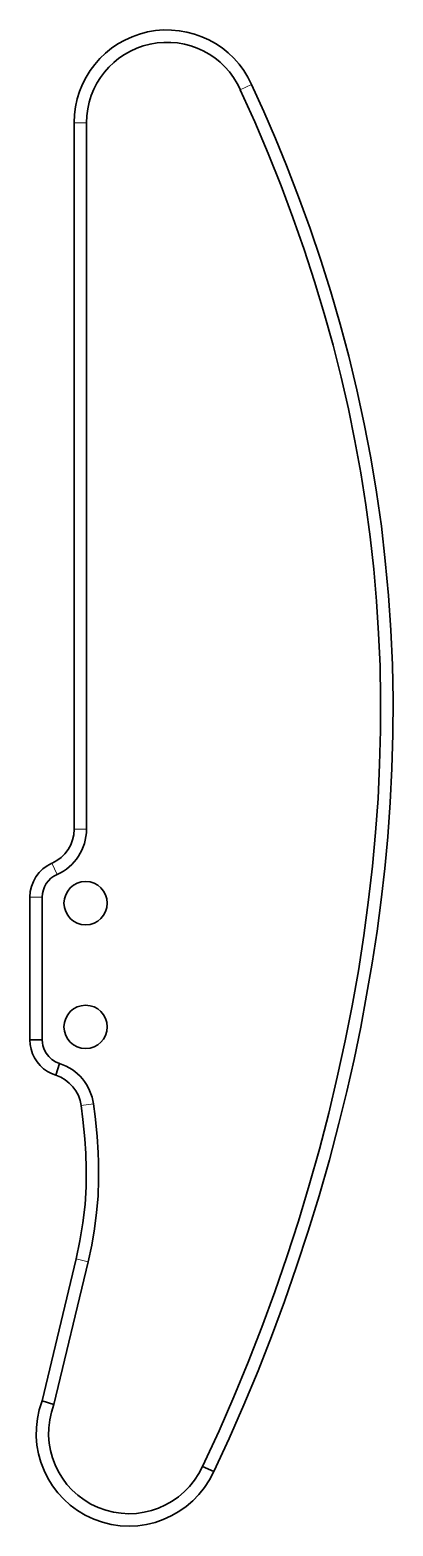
# Model space of a CAD drawing. Extents: x 580 to 609, y 360 to 481.
import ezdxf

# ---------------------------------------------------------------- set-up
doc = ezdxf.new("R2010")
doc.units = 0

msp = doc.modelspace()

# ---------------------------------------------------------------- linework, layer by layer
at = {"color": 7, "lineweight": 13, "ltscale": 0.025001}
for p, q in [((597.59, 476.51), (596.68, 476.1)), ((583.83, 394.04), (584.82, 394.17))]:
    msp.add_line(p, q, dxfattribs=at)
at = {"color": 7, "lineweight": 13, "ltscale": 0.025}
for p, q in [((583.26, 473.43), (584.26, 473.43)), ((583.26, 416.36), (584.26, 416.36)), ((581.47, 413.62), (581.88, 412.7)), ((579.69, 410.88), (580.69, 410.88))]:
    msp.add_line(p, q, dxfattribs=at)
at = {"color": 7, "lineweight": 35}
for p, q in [((583.26, 473.43), (583.26, 416.36)), ((584.26, 416.36), (584.26, 473.43))]:
    msp.add_line(p, q, dxfattribs=at)
at = {"color": 7, "lineweight": 35, "ltscale": 0.288229}
for p, q in [((579.69, 410.88), (579.69, 399.35)), ((580.69, 399.35), (580.69, 410.88))]:
    msp.add_line(p, q, dxfattribs=at)
at = {"color": 7, "lineweight": 35, "ltscale": 0.025}
for p, q in [((579.69, 399.35), (580.69, 399.35)), ((581.78, 396.49), (582.08, 397.44))]:
    msp.add_line(p, q, dxfattribs=at)
at = {"color": 7, "lineweight": 35, "ltscale": 0.294896}
msp.add_line((583.42, 381.66), (580.67, 370.18), dxfattribs=at)
at = {"color": 7, "lineweight": 35, "ltscale": 0.296465}
msp.add_line((581.63, 369.89), (584.39, 381.42), dxfattribs=at)
at = {"color": 7, "lineweight": 13, "ltscale": 0.024999}
msp.add_line((583.42, 381.66), (584.39, 381.42), dxfattribs=at)
at = {"color": 7, "lineweight": 35, "ltscale": 0.02505}
msp.add_line((581.63, 369.89), (580.67, 370.18), dxfattribs=at)
at = {"color": 7, "lineweight": 35, "ltscale": 0.025002}
msp.add_line((594.53, 364.47), (593.63, 364.89), dxfattribs=at)
at = {"color": 7, "lineweight": 35}
for points in [[(594.53, 364.47), (595.77, 367.15), (596.96, 369.87), (598.11, 372.61), (599.2, 375.39), (600.24, 378.2), (601.23, 381.05), (602.16, 383.89), (603.04, 386.76), (603.87, 389.66), (604.64, 392.59), (605.27, 395.17), (605.86, 397.76), (606.4, 400.38), (606.88, 402.95), (607.32, 405.53), (607.72, 408.13), (608.05, 410.66), (608.34, 413.2), (608.58, 415.75), (608.78, 418.51), (608.92, 421.28), (609, 424.05), (609.01, 426.82), (608.96, 429.63), (608.84, 432.44), (608.65, 435.24), (608.39, 438.04), (608.07, 440.83), (607.67, 443.6), (607.21, 446.36), (606.68, 449.11), (606.09, 451.85), (605.43, 454.57), (604.74, 457.17), (603.98, 459.76), (603.17, 462.34), (602.31, 464.9), (601.38, 467.44), (600.41, 469.97), (599.51, 472.16), (598.57, 474.35), (597.59, 476.51)], [(596.68, 476.1), (597.84, 473.51), (598.94, 470.94), (599.97, 468.34), (600.93, 465.78), (601.83, 463.2), (602.68, 460.61), (603.46, 458.01), (604.17, 455.46), (604.82, 452.89), (605.41, 450.32), (605.94, 447.73), (606.41, 445.14), (606.82, 442.56), (607.17, 439.97), (607.46, 437.38), (607.69, 434.78), (607.85, 432.18), (607.96, 429.56), (608.01, 426.95), (608, 424.33), (607.93, 421.59), (607.8, 418.85), (607.6, 416.11), (607.35, 413.38), (607.04, 410.67), (606.66, 407.79), (606.21, 404.93), (605.71, 402.09), (605.15, 399.27), (604.51, 396.33), (603.82, 393.42), (603.07, 390.53), (602.25, 387.6), (601.37, 384.7), (600.44, 381.82), (599.46, 378.98), (598.41, 376.13), (597.31, 373.31), (596.16, 370.52), (594.96, 367.77), (593.63, 364.89)], [(579.69, 399.35), (579.71, 398.97), (579.79, 398.59), (579.91, 398.23), (580.07, 397.89), (580.28, 397.57), (580.52, 397.28), (580.8, 397.02), (581.1, 396.8), (581.43, 396.62), (581.78, 396.49)], [(582.08, 397.44), (581.76, 397.58), (581.47, 397.76), (581.22, 397.99), (581.01, 398.27), (580.85, 398.57), (580.74, 398.9), (580.7, 399.12), (580.69, 399.35)], [(583.83, 394.04), (583.97, 392.92), (584.12, 391.34), (584.2, 390.17), (584.24, 388.95), (584.22, 387.48), (584.14, 386.04), (583.97, 384.57), (583.73, 383.12), (583.42, 381.66)], [(584.39, 381.42), (584.68, 382.75), (584.91, 384.07), (585.08, 385.39), (585.19, 386.73), (585.24, 388.08), (585.23, 389.47), (585.2, 390.21), (585.11, 391.58), (584.95, 393.16), (584.82, 394.17)]]:
    msp.add_lwpolyline(points, dxfattribs=at)
for centre in [(584.19, 410.39), (584.19, 400.39)]:
    msp.add_circle(centre, 1.75, dxfattribs=at)
for centre, radius, start, end in [((590.76, 473.43), 7.5, 24.2855, 180), ((590.76, 473.43), 6.5, 24.247, 180), ((580.26, 416.36), 3, 293.9349, 0), ((580.26, 416.36), 4, 293.9349, 0), ((582.69, 410.88), 3, 113.9349, 180), ((582.69, 410.88), 2, 113.9349, 180), ((580.86, 393.63), 3, 7.7471, 72.1751), ((580.86, 393.63), 4, 7.7471, 72.1751), ((587.7, 367.57), 7.5, 159.6168, 335.587), ((587.7, 367.57), 6.5, 159.1019, 335.6618)]:
    msp.add_arc(centre, radius, start, end, dxfattribs=at)

doc.saveas('drawing.dxf')
